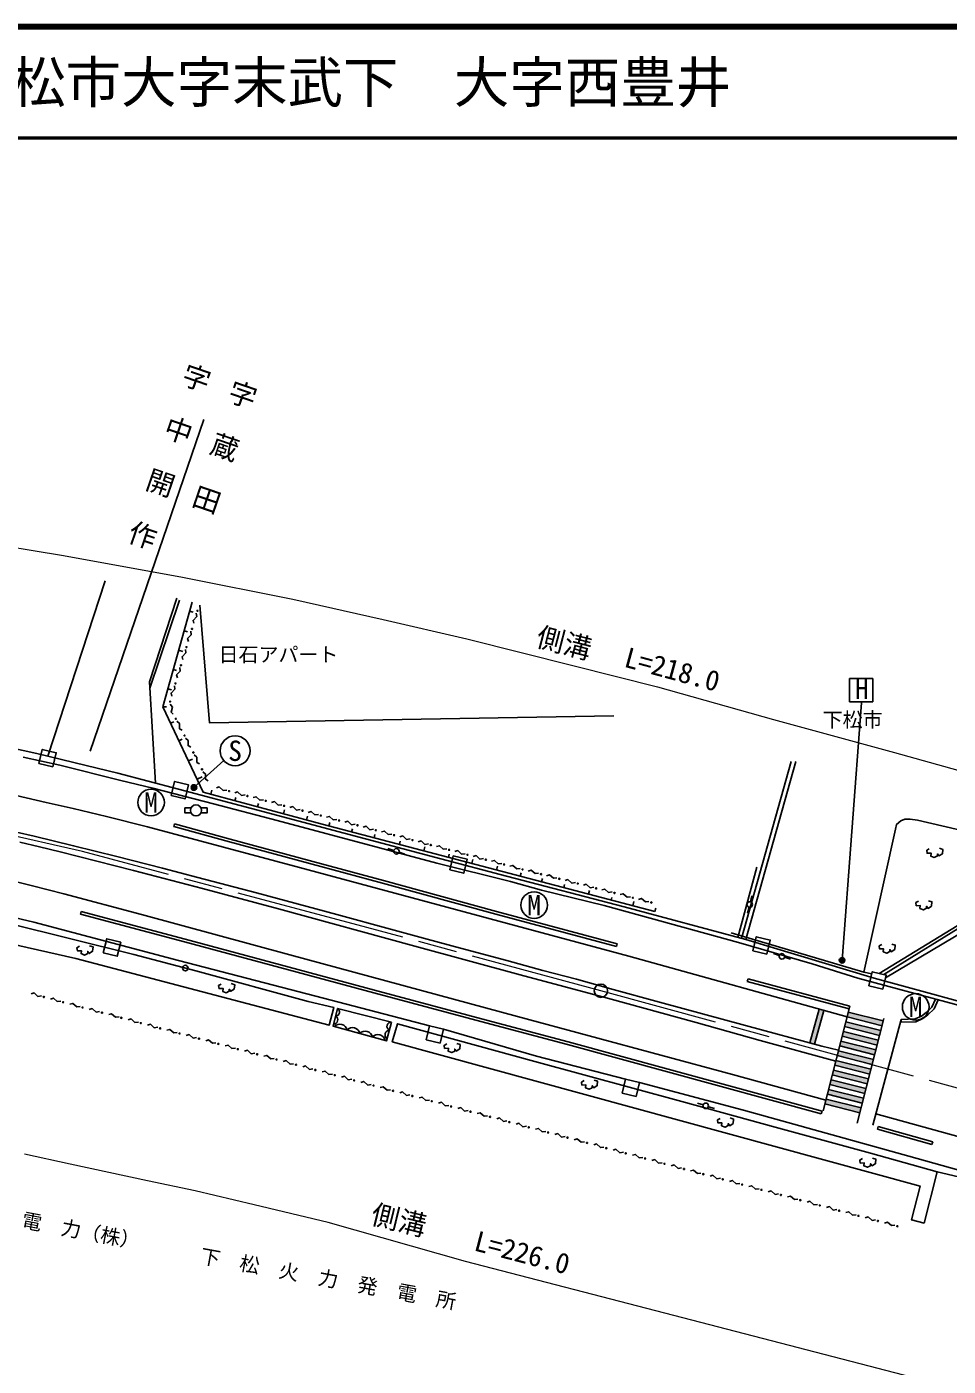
# Model space of a CAD drawing. Units: millimetres at full size, sheet at 1:1000; details may follow other scales. Extents: x 40000 to 680000, y 20000 to 380000.
# Drawn here: x 411523 to 494588, y 259230 to 380000 of the extents above; entities that cross this region are included whole.
import ezdxf
from ezdxf.enums import TextEntityAlignment as Align

# ---------------------------------------------------------------- set-up
doc = ezdxf.new("R2010")
doc.units = ezdxf.units.MM
doc.header["$LTSCALE"] = 1000
doc.linetypes.add('CHAIN', pattern=[18.5, 12, -1.5, 3.5, -1.5])
for name, color, linetype, lineweight in [('M-BGD', 7, 'Continuous', 25), ('M-BGD-EXST', 7, 'Continuous', 25), ('M-BMK', 2, 'CHAIN', 13), ('M-BMK-ROW', 30, 'Continuous', 25), ('M-BMK-SRVR', 3, 'Continuous', 25), ('M-STR-HTXT', 7, 'Continuous', 13), ('M-STR-STRC', 7, 'Continuous', 25), ('M-TTL', 2, 'Continuous', 13), ('M-TTL-LINE', 7, 'Continuous', 50)]:
    doc.layers.add(name, color=color, linetype=linetype, lineweight=lineweight)
doc.layers.add('M-BMK-HTXT', color=7, linetype='Continuous')
doc.layers.add('M-TTL-TXT', color=7, linetype='Continuous')
doc.styles.add('@ＭＳ ゴシック', font='')
doc.styles.add('ＭＳ ゴシック', font='')
doc.styles.get('@ＭＳ ゴシック').set_extended_font_data('@MS Gothic')
doc.styles.get('ＭＳ ゴシック').set_extended_font_data('MS Gothic')

msp = doc.modelspace()

# ---------------------------------------------------------------- hatches: boundary and pattern name
at = {"layer": 'M-BGD-EXST'}
for points in [[(426370, 311291, 0.41421), (426709, 311191, 0.41421), (426809, 311530, 0.41421), (426470, 311630, 0.41421)], [(484803, 295709, 0.41421), (485142, 295609, 0.41421), (485242, 295948, 1)]]:
    msp.add_hatch(color=256, dxfattribs=at).paths.add_polyline_path(points)
at = {"layer": 'M-STR-STRC'}
for points in [[(483389, 291309), (482956, 291429), (482112, 288392), (482547, 288274)], [(488621, 289928), (488732, 290364), (485583, 291167), (485471, 290731)], [(488398, 289056), (488509, 289492), (485360, 290295), (485249, 289859)], [(488176, 288184), (488287, 288620), (485138, 289423), (485027, 288987)], [(484693, 287678), (484587, 287262), (485751, 286944), (487731, 286439), (487842, 286875)], [(484915, 288551), (484804, 288115), (487953, 287311), (488065, 287747)], [(487509, 285567), (487620, 286003), (484471, 286806), (484360, 286370)], [(484587, 287262), (484582, 287242), (485751, 286944)], [(487064, 283823), (487175, 284259), (484026, 285062), (483915, 284626)], [(487286, 284695), (487398, 285131), (484248, 285934), (484137, 285498)], [(486842, 282951), (486953, 283387), (483804, 284190), (483692, 283754)], [(486619, 282079), (486730, 282515), (483581, 283318), (483470, 282882)]]:
    msp.add_hatch(color=256, dxfattribs=at).paths.add_polyline_path(points)

# ---------------------------------------------------------------- linework, layer by layer
at = {"layer": 'M-BGD'}
for p, q in [((413405, 314246), (418597, 330033)), ((425290, 328305), (422612, 320360)), ((426522, 327221), (426191, 327314)), ((426015, 325457), (425696, 325546)), ((425582, 323679), (425204, 323785)), ((425010, 321961), (424716, 322043)), ((424557, 320229), (424234, 320320)), ((424110, 318673), (423774, 318673)), ((424776, 317340), (424477, 317197)), ((425542, 315782), (425224, 315631)), ((426454, 313977), (426094, 313805)), ((475963, 297795), (480420, 313758)), ((476335, 297695), (480844, 313760)), ((427320, 312379), (426875, 312167)), ((428218, 311167), (428120, 310803)), ((430362, 310521), (430281, 310219)), ((432407, 309961), (432327, 309667)), ((434763, 309382), (434669, 309034)), ((424766, 307895), (424832, 308135)), ((436827, 308823), (436734, 308477)), ((438845, 308257), (438760, 307934)), ((440883, 307691), (440806, 307397)), ((442907, 307184), (442824, 306867)), ((444603, 305734), (444081, 305905)), ((445079, 305578), (445618, 305402)), ((445197, 306572), (445117, 306264)), ((447401, 306053), (447306, 305689)), ((449606, 305414), (449525, 305106)), ((451737, 304914), (451641, 304551)), ((453968, 304314), (453876, 303964)), ((456078, 303722), (455996, 303407)), ((458016, 303209), (457935, 302898)), ((477334, 304240), (475622, 297887)), ((460007, 302670), (459929, 302374)), ((462265, 302137), (462172, 301785)), ((464262, 301498), (464198, 301253)), ((466260, 301118), (466160, 300737)), ((476761, 301105), (476899, 301638)), ((416363, 299997), (416427, 300238)), ((468135, 300219), (468238, 300526)), ((476636, 300621), (476493, 300072)), ((464688, 297071), (464752, 297313)), ((475024, 298299), (486991, 294769)), ((479364, 296260), (478842, 296431)), ((479840, 296105), (480379, 295928)), ((476542, 294149), (476477, 293908)), ((485652, 291452), (476477, 293908)), ((485717, 291694), (476542, 294149)), ((444411, 290246), (439532, 291493)), ((485652, 291452), (485717, 291694)), ((490353, 290237), (490343, 290487)), ((472495, 282785), (471973, 282956)), ((472971, 282629), (473510, 282453)), ((483146, 281977), (483212, 282218)), ((488275, 280851), (488208, 280611)), ((493124, 279230), (488208, 280611)), ((493192, 279470), (488275, 280851)), ((493124, 279230), (493192, 279470))]:
    msp.add_line(p, q, dxfattribs=at)
for points in [[(423121, 311801), (422577, 320939), (425049, 328471)], [(468135, 300219), (438161, 308091), (427438, 310987), (423774, 318673), (426419, 328131)], [(464432, 317870), (427995, 317239), (427121, 327851)], [(426807, 327138), (426839, 326819), (426512, 326480), (426583, 326215)], [(426312, 325499), (426345, 325181), (426017, 324842), (426089, 324576)], [(425818, 323861), (425851, 323542), (425523, 323203), (425595, 322937)], [(425324, 322222), (425357, 321903), (425029, 321565), (425101, 321299)], [(424830, 320583), (424863, 320265), (424535, 319926), (424607, 319660)], [(424456, 318922), (424645, 318663), (424533, 318205), (424730, 318012)], [(425035, 317388), (425280, 317182), (425281, 316711), (425517, 316570)], [(500029, 290927), (487924, 294220), (476335, 297695), (465391, 300644), (454781, 303423), (448857, 304981), (440137, 307293), (431791, 309507), (425190, 311253), (419734, 312697), (416863, 313400), (412424, 314486), (407208, 315605)], [(425821, 315868), (426066, 315662), (426067, 315190), (426304, 315049)], [(411194, 314140), (414507, 313421), (419993, 312053), (422888, 311348), (428353, 309927), (434101, 308423), (443332, 305967), (448492, 304592), (455130, 302941), (457924, 302163), (463564, 300777), (467732, 299633), (475698, 297445), (482324, 295524), (486440, 294207), (495927, 291655)], [(426607, 314347), (426852, 314141), (426853, 313670), (427090, 313529)], [(427393, 312827), (427639, 312621), (427639, 312150), (427876, 312009)], [(429546, 311184), (429229, 311141), (428880, 311457), (428616, 311377)], [(431200, 310742), (430882, 310699), (430533, 311016), (430270, 310936)], [(432853, 310300), (432536, 310257), (432187, 310574), (431923, 310494)], [(426324, 309569), (425771, 309569), (425771, 309119), (426324, 309119)], [(427771, 309344), (427771, 309569), (427217, 309569)], [(427217, 309119), (427771, 309119), (427771, 309344)], [(434507, 309859), (434189, 309816), (433840, 310133), (433577, 310052)], [(436160, 309417), (435843, 309374), (435494, 309691), (435230, 309611)], [(437814, 308976), (437496, 308933), (437147, 309250), (436884, 309169)], [(464752, 297313), (453875, 300216), (443666, 303016), (438082, 304526), (429864, 306743), (424832, 308135)], [(439467, 308534), (439150, 308491), (438801, 308808), (438537, 308728)], [(441121, 308093), (440804, 308050), (440454, 308366), (440191, 308286)], [(488946, 294253), (497225, 299184), (498804, 306852), (491812, 308453), (491154, 308560), (490687, 308555), (490327, 308399), (489932, 308082), (489830, 307663), (486991, 294769), (487696, 294613)], [(488787, 294542), (496747, 299468), (498765, 308940)], [(464688, 297071), (453810, 299975), (443600, 302775), (438017, 304285), (429798, 306502), (424766, 307895)], [(442775, 307651), (442457, 307608), (442108, 307925), (441845, 307845)], [(444428, 307209), (444111, 307166), (443762, 307483), (443498, 307403)], [(446082, 306768), (445764, 306725), (445415, 307042), (445152, 306961)], [(498049, 307025), (496481, 299585), (488373, 294645)], [(447735, 306326), (447418, 306283), (447069, 306600), (446805, 306520)], [(449389, 305885), (449071, 305842), (448722, 306159), (448459, 306078)], [(451042, 305443), (450725, 305400), (450376, 305717), (450112, 305637)], [(492884, 305892), (492647, 305757), (492689, 305486), (493045, 305494), (493020, 305231), (493333, 305104), (493613, 305248), (493613, 305426), (493749, 305240), (494062, 305443), (494096, 305833), (493791, 305935)], [(452696, 305002), (452378, 304959), (452029, 305275), (451766, 305195)], [(454349, 304560), (454032, 304517), (453683, 304834), (453419, 304754)], [(456003, 304121), (455686, 304075), (455335, 304389), (455072, 304307)], [(457661, 303694), (457344, 303648), (456992, 303962), (456729, 303879)], [(459318, 303268), (459001, 303222), (458649, 303536), (458387, 303453)], [(460976, 302842), (460659, 302796), (460307, 303109), (460044, 303027)], [(462634, 302416), (462317, 302370), (461964, 302683), (461702, 302601)], [(464291, 301989), (463974, 301943), (463622, 302257), (463359, 302174)], [(447832, 289934), (437591, 292600), (425207, 295824), (418160, 297680), (412156, 299262), (405894, 300743)], [(465949, 301563), (465632, 301517), (465280, 301831), (465017, 301748)], [(467606, 301137), (467289, 301091), (466937, 301405), (466675, 301322)], [(491905, 301162), (491668, 301026), (491710, 300755), (492066, 300763), (492041, 300501), (492355, 300374), (492635, 300518), (492635, 300696), (492770, 300509), (493084, 300713), (493118, 301102), (492813, 301204)], [(483146, 281977), (469271, 285768), (460263, 288223), (452910, 290196), (442810, 292905), (435121, 294969), (425735, 297485), (416363, 299997)], [(483212, 282218), (469336, 286009), (460328, 288464), (452975, 290438), (442875, 293146), (435185, 295211), (425800, 297726), (416427, 300238)], [(409806, 299173), (421176, 296340), (426761, 294879), (436902, 292122), (439212, 291580), (438792, 289983), (415940, 295996), (409956, 297357)], [(416282, 297090), (416044, 296955), (416087, 296684), (416443, 296692), (416417, 296429), (416731, 296302), (417011, 296446), (417011, 296624), (417147, 296438), (417460, 296641), (417494, 297031), (417189, 297133)], [(488595, 297257), (488358, 297121), (488400, 296850), (488756, 296859), (488731, 296596), (489044, 296469), (489324, 296613), (489324, 296791), (489460, 296605), (489774, 296808), (489808, 297198), (489502, 297299)], [(429052, 293688), (428815, 293552), (428857, 293281), (429213, 293290), (429188, 293027), (429502, 292900), (429781, 293044), (429781, 293222), (429917, 293035), (430231, 293239), (430265, 293629), (429959, 293730)], [(412841, 292613), (412524, 292571), (412175, 292888), (411912, 292808)], [(414590, 292144), (414273, 292101), (413924, 292419), (413660, 292339)], [(490343, 290487), (491615, 290537), (492173, 290786), (492592, 291110), (493108, 291589), (493448, 292322)], [(416339, 291674), (416021, 291631), (415673, 291949), (415409, 291869)], [(418088, 291204), (417770, 291162), (417421, 291479), (417158, 291399)], [(439532, 291493), (439153, 289883), (443949, 288565), (444411, 290246)], [(490353, 290237), (491673, 290289), (492302, 290570), (492753, 290919), (493314, 291439), (493693, 292256)], [(419836, 290735), (419519, 290692), (419170, 291009), (418907, 290929)], [(421585, 290265), (421268, 290222), (420919, 290540), (420656, 290460)], [(423334, 289795), (423017, 289753), (422668, 290070), (422404, 289990)], [(425083, 289325), (424765, 289283), (424417, 289600), (424153, 289520)], [(426832, 288856), (426514, 288813), (426165, 289130), (425902, 289051)], [(428580, 288386), (428263, 288343), (427914, 288661), (427651, 288581)], [(465494, 285125), (457478, 287196), (449094, 289622)], [(430329, 287916), (430012, 287874), (429663, 288191), (429400, 288111)], [(432078, 287446), (431761, 287404), (431412, 287721), (431148, 287641)], [(449377, 288290), (449140, 288154), (449182, 287883), (449538, 287892), (449513, 287629), (449826, 287502), (450106, 287646), (450106, 287824), (450242, 287637), (450556, 287841), (450589, 288231), (450284, 288332)], [(433827, 286977), (433509, 286934), (433161, 287251), (432897, 287172)], [(435576, 286507), (435258, 286464), (434909, 286782), (434646, 286702)], [(437324, 286037), (437007, 285995), (436658, 286312), (436395, 286232)], [(439073, 285568), (438756, 285525), (438407, 285842), (438143, 285762)], [(440822, 285098), (440504, 285055), (440156, 285373), (439892, 285293)], [(461769, 284985), (461532, 284850), (461574, 284579), (461930, 284587), (461905, 284325), (462219, 284197), (462498, 284341), (462498, 284519), (462634, 284333), (462948, 284536), (462982, 284926), (462677, 285028)], [(442571, 284628), (442253, 284585), (441905, 284903), (441641, 284823)], [(444319, 284158), (444002, 284116), (443653, 284433), (443390, 284353)], [(446068, 283689), (445751, 283646), (445402, 283963), (445139, 283884)], [(506025, 273846), (501357, 275298), (491032, 278172), (476139, 282317), (466756, 284814)], [(447817, 283219), (447500, 283176), (447151, 283494), (446887, 283414)], [(449566, 282749), (449248, 282707), (448900, 283024), (448636, 282944)], [(451315, 282279), (450997, 282237), (450649, 282554), (450385, 282474)], [(453063, 281810), (452746, 281767), (452397, 282084), (452134, 282005)], [(454812, 281340), (454495, 281297), (454146, 281615), (453883, 281535)], [(474025, 281571), (473788, 281436), (473830, 281164), (474186, 281173), (474161, 280910), (474475, 280783), (474754, 280927), (474754, 281105), (474890, 280919), (475204, 281122), (475238, 281512), (474932, 281613)], [(456561, 280870), (456244, 280828), (455895, 281145), (455631, 281065)], [(458310, 280400), (457992, 280358), (457644, 280675), (457380, 280595)], [(460059, 279931), (459741, 279888), (459392, 280206), (459129, 280126)], [(461807, 279461), (461490, 279418), (461141, 279736), (460878, 279656)], [(463556, 278991), (463239, 278949), (462890, 279266), (462627, 279186)], [(465305, 278522), (464988, 278479), (464639, 278796), (464375, 278716)], [(467054, 278052), (466736, 278009), (466388, 278327), (466124, 278247)], [(468803, 277582), (468485, 277540), (468136, 277857), (467873, 277777)], [(486857, 277955), (486620, 277819), (486662, 277548), (487018, 277556), (486993, 277294), (487307, 277166), (487586, 277311), (487586, 277488), (487722, 277302), (488036, 277505), (488070, 277895), (487764, 277997)], [(470551, 277112), (470234, 277070), (469885, 277387), (469622, 277307)], [(472300, 276643), (471983, 276600), (471634, 276917), (471371, 276838)], [(513151, 270974), (505507, 273590), (500517, 275143), (493586, 276765)], [(474049, 276173), (473732, 276130), (473383, 276448), (473119, 276368)], [(475798, 275703), (475480, 275661), (475132, 275978), (474868, 275898)], [(477547, 275233), (477229, 275191), (476880, 275508), (476617, 275428)], [(479295, 274764), (478978, 274721), (478629, 275038), (478366, 274959)], [(481044, 274294), (480727, 274251), (480378, 274569), (480114, 274489)], [(482793, 273824), (482475, 273782), (482127, 274099), (481863, 274019)], [(484542, 273354), (484224, 273312), (483876, 273629), (483612, 273549)], [(486290, 272885), (485973, 272842), (485624, 273160), (485361, 273080)], [(488039, 272415), (487722, 272372), (487373, 272690), (487110, 272610)], [(489788, 271945), (489471, 271903), (489122, 272220), (488858, 272140)]]:
    msp.add_lwpolyline(points, dxfattribs=at)
for points in [[(412601, 313586), (413863, 313275), (414175, 314537), (412913, 314849)], [(424536, 310694), (425798, 310382), (426110, 311644), (424848, 311956)], [(449652, 303986), (450914, 303674), (451226, 304937), (449964, 305248)], [(418417, 296512), (419679, 296200), (419991, 297462), (418729, 297774)], [(476973, 296697), (478235, 296385), (478547, 297647), (477285, 297959)], [(487430, 293538), (488692, 293227), (489004, 294489), (487742, 294800)], [(493586, 276765), (492409, 272130), (491292, 272414), (492063, 275453), (444469, 288490), (444930, 290108), (457319, 286703), (470577, 283095), (478993, 280770), (487585, 278427)], [(447520, 288672), (448782, 288360), (449094, 289622), (447832, 289934)], [(465182, 283863), (466444, 283552), (466756, 284814), (465494, 285125)]]:
    msp.add_lwpolyline(points, close=True, dxfattribs=at)
for centre, radius in [((426910, 327348), 50), ((426416, 325710), 50), ((425921, 324071), 50), ((425427, 322433), 50), ((424933, 320794), 50), ((424439, 319155), 50), ((424962, 317611), 50), ((425748, 316090), 50), ((426535, 314570), 50), ((427321, 313050), 50), ((429760, 311087), 50), ((431413, 310646), 50), ((426771, 309344), 500), ((433067, 310204), 50), ((434720, 309762), 50), ((436374, 309321), 50), ((438028, 308879), 50), ((439681, 308438), 50), ((441335, 307996), 50), ((442988, 307555), 50), ((444642, 307113), 50), ((444841, 305656), 250), ((446295, 306671), 50), ((447949, 306230), 50), ((449602, 305788), 50), ((451256, 305347), 50), ((452910, 304905), 50), ((454563, 304464), 50), ((456218, 304026), 50), ((457875, 303600), 50), ((459533, 303174), 50), ((461190, 302747), 50), ((462848, 302321), 50), ((464506, 301895), 50), ((466163, 301469), 50), ((467821, 301043), 50), ((476699, 300863), 250), ((479602, 296182), 250), ((425816, 295126), 250), ((413055, 292517), 50), ((414804, 292047), 50), ((416552, 291577), 50), ((418301, 291108), 50), ((420050, 290638), 50), ((421799, 290168), 50), ((423548, 289698), 50), ((425296, 289229), 50), ((427045, 288759), 50), ((428794, 288289), 50), ((430543, 287819), 50), ((432291, 287350), 50), ((434040, 286880), 50), ((435789, 286410), 50), ((437538, 285940), 50), ((439287, 285471), 50), ((441035, 285001), 50), ((442784, 284531), 50), ((444533, 284062), 50), ((446282, 283592), 50), ((448031, 283122), 50), ((449779, 282652), 50), ((472733, 282707), 250), ((451528, 282183), 50), ((453277, 281713), 50), ((455026, 281243), 50), ((456775, 280773), 50), ((458523, 280304), 50), ((460272, 279834), 50), ((462021, 279364), 50), ((463770, 278894), 50), ((465519, 278425), 50), ((467267, 277955), 50), ((469016, 277485), 50), ((470765, 277016), 50), ((472514, 276546), 50), ((474262, 276076), 50), ((476011, 275606), 50), ((477760, 275137), 50), ((479509, 274667), 50), ((481258, 274197), 50), ((483006, 273727), 50), ((484755, 273258), 50), ((486504, 272788), 50), ((488253, 272318), 50), ((490002, 271849), 50)]:
    msp.add_circle(centre, radius, dxfattribs=at)
for centre, radius, start, end in [((439325, 291167), 386, 275.85464, 57.67498), ((439188, 290458), 370, 272.02626, 61.50336), ((439749, 289412), 661, 11.23963, 138.00747), ((444362, 289880), 369, 82.43971, 246.80739), ((440889, 289099), 661, 11.23963, 138.00747), ((442029, 288785), 661, 11.23963, 138.00747), ((443169, 288472), 661, 11.23963, 138.00747), ((444247, 289113), 428, 93.98786, 235.25924)]:
    msp.add_arc(centre, radius, start, end, dxfattribs=at)
at = {"layer": 'M-BGD-EXST'}
for p, q in [((485705, 321237), (485705, 319137)), ((487805, 321237), (485705, 321237)), ((487805, 319137), (487805, 321237)), ((485022, 295829), (486776, 319058)), ((485705, 319137), (487805, 319137)), ((426590, 311410), (429281, 313839))]:
    msp.add_line(p, q, dxfattribs=at)
for centre, radius in [((430303, 314722), 1350), ((426590, 311410), 250), ((422726, 310059), 1200), ((457261, 300809), 1200), ((485022, 295829), 250), ((491657, 291625), 1200)]:
    msp.add_circle(centre, radius, dxfattribs=at)
at = {"layer": 'M-BMK'}
msp.add_lwpolyline([(559364, 266067), (535474, 273023), (509311, 280506), (463280, 293085), (442164, 298784), (416556, 305626), (408561, 307468), (403352, 308557), (398275, 309475), (393851, 310221), (389234, 310931), (382712, 311839), (377131, 312470), (371588, 313007), (365394, 313697), (349903, 314093), (335255, 313969), (323635, 313329), (311220, 312426)], dxfattribs=at)
at = {"layer": 'M-BMK-ROW'}
msp.add_line((417231, 314688), (427485, 344577), dxfattribs=at)
at = {"layer": 'M-BMK-SRVR'}
msp.add_circle((463280, 293085), 600, dxfattribs=at)
at = {"layer": 'M-STR-HTXT'}
for points in [[(348167, 339319), (355726, 339172), (363183, 338705), (373781, 337723), (382635, 336760), (391678, 335691), (399035, 334728), (406781, 333637), (414830, 332316), (425569, 330360), (435495, 328382), (443646, 326554), (451185, 324827), (460859, 322391), (468368, 320490), (478831, 317543), (489745, 314572), (501907, 311171)], [(492202, 258004), (469861, 263803), (451081, 268678), (438705, 272192), (432016, 273795), (426688, 275034), (422404, 275935), (415423, 277434), (411308, 278363)]]:
    msp.add_lwpolyline(points, dxfattribs=at)
at = {"layer": 'M-STR-STRC'}
for p, q in [((482112, 288392), (482956, 291429)), ((482547, 288274), (483389, 291309)), ((485717, 291694), (483314, 282269)), ((488732, 290364), (485583, 291167)), ((488398, 289056), (485249, 289859)), ((488509, 289492), (485360, 290295)), ((488621, 289928), (485471, 290731)), ((488784, 290567), (486380, 281142)), ((487786, 280951), (490343, 290487)), ((488176, 288184), (485027, 288987)), ((488287, 288620), (485138, 289423)), ((487842, 286875), (484693, 287678)), ((487953, 287311), (484804, 288115)), ((488065, 287747), (484915, 288551)), ((487509, 285567), (484360, 286370)), ((487620, 286003), (484471, 286806)), ((487731, 286439), (484582, 287242)), ((487175, 284259), (484026, 285062)), ((487286, 284695), (484137, 285498)), ((487398, 285131), (484248, 285934)), ((486953, 283387), (483804, 284190)), ((487064, 283823), (483915, 284626)), ((486619, 282079), (483470, 282882)), ((486730, 282515), (483581, 283318)), ((486842, 282951), (483692, 283754)), ((488064, 281987), (509200, 276169))]:
    msp.add_line(p, q, dxfattribs=at)
for points in [[(485471, 290731), (465796, 296194), (436121, 304182), (422399, 307877), (418717, 308790), (415701, 309528), (413279, 310072), (410560, 310699)], [(407372, 308107), (412181, 307023), (415740, 306162), (419638, 305197), (423749, 304123), (426934, 303294), (432222, 301901), (439460, 299961), (444313, 298631), (447604, 297728), (450620, 296933), (454799, 295807), (458042, 294919), (461069, 294127), (464388, 293191), (468564, 292057), (476303, 289963), (483201, 288097), (484702, 287714)], [(484450, 286727), (477645, 288606), (471859, 290234), (463879, 292425), (456003, 294528), (446502, 297114), (434205, 300464), (427370, 302315), (421144, 303931), (414542, 305595), (412677, 306056), (410885, 306478)], [(409097, 303252), (412050, 302532), (414850, 301820), (421866, 299955), (435229, 296312), (455749, 290749), (475145, 285524), (483555, 283217)]]:
    msp.add_lwpolyline(points, dxfattribs=at)
at = {"layer": 'M-TTL', "lineweight": 140}
msp.add_line((680000, 380000), (40000, 380000), dxfattribs=at)
at = {"layer": 'M-TTL-LINE'}
msp.add_line((40000, 370000), (680000, 370000), dxfattribs=at)

# ---------------------------------------------------------------- texts
at = {"layer": 'M-BGD-EXST', "style": 'ＭＳ ゴシック'}
for s, height, p in [('H', 1833, (486176, 318842)), ('下松市', 1320, (483269, 316472))]:
    msp.add_text(s, height=height, dxfattribs=at).set_placement(p, align=Align.BOTTOM_LEFT)
msp.add_text('S', height=1833, rotation=358.508, dxfattribs=at).set_placement((430303, 314722), align=Align.MIDDLE_CENTER)
for p in [(422726, 310059), (457261, 300809), (491657, 291625)]:
    msp.add_text('M', height=1833, dxfattribs=at).set_placement(p, align=Align.MIDDLE_CENTER)
at = {"layer": 'M-BMK-HTXT'}
for s, height, rotation, style, p in [('字\u3000中\u3000開\u3000作', 1833, 251.064, '@ＭＳ ゴシック', (425832, 350025)), ('字\u3000蔵\u3000田', 1833, 251.064, '@ＭＳ ゴシック', (429994, 348519)), ('中\u3000国\u3000電\u3000力（株）', 1320, 349.357, 'ＭＳ ゴシック', (403830, 272735)), ('下\u3000松\u3000火\u3000力\u3000発\u3000電\u3000所', 1320, 349.685, 'ＭＳ ゴシック', (426999, 268171))]:
    msp.add_text(s, height=height, rotation=rotation, dxfattribs=dict(at, style=style)).set_placement(p, align=Align.BOTTOM_LEFT)
at = {"layer": 'M-BMK-HTXT', "style": 'ＭＳ ゴシック'}
msp.add_text('日石アパート', height=1320, dxfattribs=at).set_placement((428807, 322344), align=Align.BOTTOM_LEFT)
at = {"layer": 'M-STR-HTXT', "style": 'ＭＳ ゴシック'}
for s, rotation, p in [('側溝', 345.485, (457191, 323660)), ('L=218.0', 344.835, (465127, 321789)), ('側溝', 346.297, (442307, 271586)), ('L=226.0', 345.444, (451599, 269157))]:
    msp.add_text(s, height=1833, rotation=rotation, dxfattribs=at).set_placement(p, align=Align.BOTTOM_LEFT)
at = {"layer": 'M-TTL-TXT', "style": 'ＭＳ ゴシック'}
msp.add_text('下松市大字末武下\u3000大字西豊井', height=3666, dxfattribs=at).set_placement((405024, 375000), align=Align.MIDDLE_LEFT)

doc.saveas('drawing.dxf')
